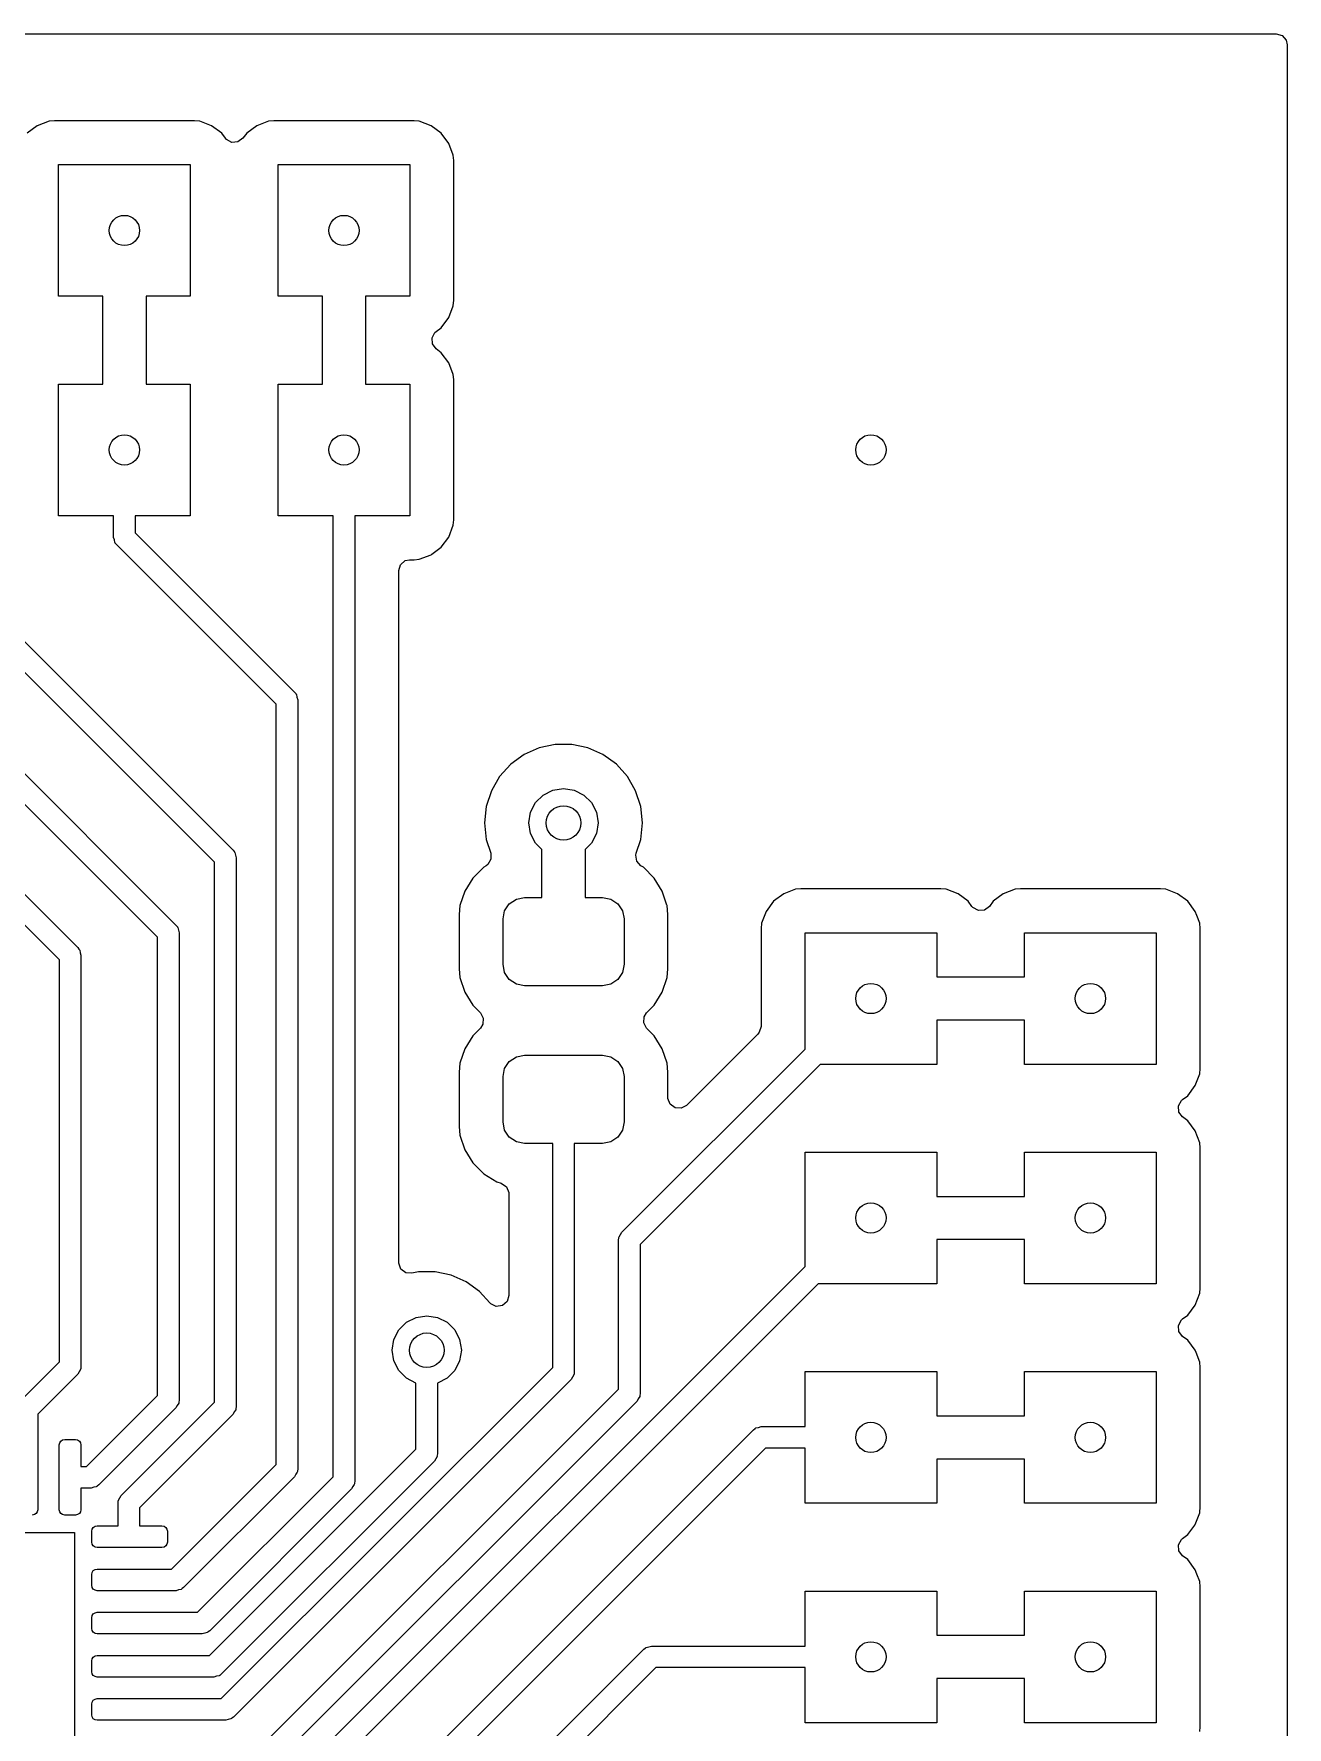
# Model space of a CAD drawing. Extents: x 6.2 to 8.58, y -5.58 to -4.
# Drawn here: x 8.009 to 8.58, y -4.772 to -4 of the extents above; entities that cross this region are included whole.
import ezdxf

# ---------------------------------------------------------------- set-up
doc = ezdxf.new("R2010")
doc.units = 0
doc.header["$MEASUREMENT"] = 0
doc.layers.add('BLACK', color=7, linetype='CONTINUOUS')

msp = doc.modelspace()

# ---------------------------------------------------------------- linework, layer by layer
at = {"layer": 'BLACK', "linetype": 'CONTINUOUS'}
for p, q in [((6.20537, -4.00041), (8.17992, -4.00041)), ((8.17992, -4.00041), (8.57463, -4.00041)), ((8.57463, -4.00041), (8.57731, -4.0012)), ((8.57731, -4.0012), (8.57914, -4.00331)), ((8.57914, -4.00331), (8.57959, -4.00537)), ((8.57959, -4.00537), (8.57959, -5.57463)), ((8.01031, -4.04225), (8.0057, -4.0457)), ((8.0157, -4.04024), (8.01031, -4.04225)), ((8.01031, -4.04225), (8.01031, -4.04225)), ((8.01808, -4.03998), (8.0157, -4.04024)), ((8.0157, -4.04024), (8.0157, -4.04024)), ((8.01809, -4.03998), (8.01808, -4.03998)), ((8.08191, -4.03998), (8.01809, -4.03998)), ((8.08192, -4.03998), (8.08191, -4.03998)), ((8.0843, -4.04024), (8.08192, -4.03998)), ((8.08969, -4.04225), (8.0843, -4.04024)), ((8.0843, -4.04024), (8.0843, -4.04024)), ((8.0943, -4.0457), (8.08969, -4.04225)), ((8.08969, -4.04225), (8.08969, -4.04225)), ((8.11031, -4.04225), (8.1057, -4.0457)), ((8.1157, -4.04024), (8.11031, -4.04225)), ((8.11031, -4.04225), (8.11031, -4.04225)), ((8.11808, -4.03998), (8.1157, -4.04024)), ((8.1157, -4.04024), (8.1157, -4.04024)), ((8.11809, -4.03998), (8.11808, -4.03998)), ((8.18191, -4.03998), (8.11809, -4.03998)), ((8.18192, -4.03998), (8.18191, -4.03998)), ((8.1843, -4.04024), (8.18192, -4.03998)), ((8.18969, -4.04225), (8.1843, -4.04024)), ((8.1843, -4.04024), (8.1843, -4.04024)), ((8.1943, -4.0457), (8.18969, -4.04225)), ((8.18969, -4.04225), (8.18969, -4.04225)), ((8.09603, -4.04801), (8.0943, -4.0457)), ((8.09649, -4.04854), (8.09603, -4.04801)), ((8.09895, -4.04988), (8.09649, -4.04854)), ((8.10173, -4.04968), (8.09895, -4.04988)), ((8.10397, -4.04801), (8.10173, -4.04968)), ((8.1057, -4.0457), (8.10397, -4.04801)), ((8.19775, -4.05031), (8.1943, -4.0457)), ((8.19976, -4.0557), (8.19775, -4.05031)), ((8.19775, -4.05031), (8.19775, -4.05031)), ((8.20002, -4.05808), (8.19976, -4.0557)), ((8.19976, -4.0557), (8.19976, -4.0557)), ((8.20002, -4.05809), (8.20002, -4.05808)), ((8.20002, -4.12191), (8.20002, -4.05809)), ((8.02, -4.12), (8.02, -4.06)), ((8.02, -4.06), (8.08, -4.06)), ((8.08, -4.06), (8.08, -4.12)), ((8.12, -4.12), (8.12, -4.06)), ((8.12, -4.06), (8.18, -4.06)), ((8.18, -4.06), (8.18, -4.12)), ((8.04016, -4.12), (8.02, -4.12)), ((8.04016, -4.16), (8.04016, -4.12)), ((8.08, -4.12), (8.05984, -4.12)), ((8.05984, -4.12), (8.05984, -4.16)), ((8.14016, -4.12), (8.12, -4.12)), ((8.14016, -4.16), (8.14016, -4.12)), ((8.18, -4.12), (8.15984, -4.12)), ((8.15984, -4.12), (8.15984, -4.16)), ((8.19775, -4.12969), (8.19976, -4.1243)), ((8.19976, -4.1243), (8.19978, -4.12417)), ((8.19978, -4.12417), (8.20002, -4.12192)), ((8.20002, -4.12192), (8.20002, -4.12191)), ((8.19199, -4.13603), (8.1943, -4.1343)), ((8.1943, -4.1343), (8.19775, -4.12969)), ((8.19012, -4.13895), (8.19146, -4.13649)), ((8.19032, -4.14173), (8.19012, -4.13895)), ((8.19199, -4.14397), (8.19032, -4.14173)), ((8.19146, -4.13649), (8.19199, -4.13603)), ((8.1943, -4.1457), (8.19199, -4.14397)), ((8.19775, -4.15031), (8.1943, -4.1457)), ((8.19976, -4.1557), (8.19775, -4.15031)), ((8.19775, -4.15031), (8.19775, -4.15031)), ((8.20001, -4.15796), (8.19976, -4.1557)), ((8.19976, -4.1557), (8.19976, -4.1557)), ((8.20002, -4.15809), (8.20001, -4.15796)), ((8.20002, -4.22191), (8.20002, -4.15809)), ((8.02, -4.22), (8.02, -4.16)), ((8.02, -4.16), (8.04016, -4.16)), ((8.05984, -4.16), (8.08, -4.16)), ((8.08, -4.16), (8.08, -4.22)), ((8.12, -4.22), (8.12, -4.16)), ((8.12, -4.16), (8.14016, -4.16)), ((8.15984, -4.16), (8.18, -4.16)), ((8.18, -4.16), (8.18, -4.22)), ((8.04508, -4.22), (8.02, -4.22)), ((8.04508, -4.22984), (8.04508, -4.22)), ((8.08, -4.22), (8.05492, -4.22)), ((8.05492, -4.22), (8.05492, -4.2278)), ((8.14508, -4.22), (8.12, -4.22)), ((8.14508, -4.65796), (8.14508, -4.22)), ((8.18, -4.22), (8.15492, -4.22)), ((8.15492, -4.22), (8.15492, -4.66)), ((7.95492, -4.2278), (8.09948, -4.37236)), ((8.05492, -4.2278), (8.12748, -4.30036)), ((8.19775, -4.22969), (8.19976, -4.2243)), ((8.19976, -4.2243), (8.20002, -4.22191)), ((8.09108, -4.37788), (7.94652, -4.23332)), ((8.04542, -4.23101), (8.04508, -4.22984)), ((8.04568, -4.2322), (8.04542, -4.23101)), ((8.04583, -4.2324), (8.04568, -4.2322)), ((8.04586, -4.2325), (8.04583, -4.2324)), ((8.04599, -4.23262), (8.04586, -4.2325)), ((8.04652, -4.23332), (8.04599, -4.23262)), ((8.11908, -4.30588), (8.04652, -4.23332)), ((8.19003, -4.2375), (8.1943, -4.2343)), ((8.1943, -4.2343), (8.19775, -4.22969)), ((8.19775, -4.22969), (8.19775, -4.22969)), ((8.19775, -4.22969), (8.19775, -4.22969)), ((7.90348, -4.23652), (8.07348, -4.40652)), ((8.17494, -4.24498), (8.17573, -4.2423)), ((8.17573, -4.2423), (8.17784, -4.24047)), ((8.17784, -4.24047), (8.1799, -4.24002)), ((8.1799, -4.24002), (8.18191, -4.24002)), ((8.18191, -4.24002), (8.18191, -4.24002)), ((8.18191, -4.24002), (8.18192, -4.24002)), ((8.18192, -4.24002), (8.1843, -4.23976)), ((8.18192, -4.24002), (8.18192, -4.24002)), ((8.1843, -4.23976), (8.18969, -4.23775)), ((8.1843, -4.23976), (8.1843, -4.23976)), ((8.1843, -4.23976), (8.1843, -4.23976)), ((8.18969, -4.23775), (8.19003, -4.2375)), ((8.06508, -4.41204), (7.89796, -4.24492)), ((8.17494, -4.56031), (8.17494, -4.24498)), ((7.88348, -4.27152), (8.02878, -4.41682)), ((8.02038, -4.42234), (7.87796, -4.27992)), ((8.12748, -4.30036), (8.12801, -4.30107)), ((8.12801, -4.30107), (8.12814, -4.30118)), ((8.12814, -4.30118), (8.12817, -4.30128)), ((8.12817, -4.30128), (8.12832, -4.30148)), ((8.12832, -4.30148), (8.12858, -4.30267)), ((8.12858, -4.30267), (8.12892, -4.30384)), ((8.12892, -4.30384), (8.12892, -4.65441)), ((8.11908, -4.65237), (8.11908, -4.30588)), ((8.23889, -4.3258), (8.23202, -4.32885)), ((8.24624, -4.32423), (8.23889, -4.3258)), ((8.25376, -4.32423), (8.24624, -4.32423)), ((8.26111, -4.3258), (8.25376, -4.32423)), ((8.26798, -4.32885), (8.26111, -4.3258)), ((8.22593, -4.33327), (8.2209, -4.33886)), ((8.23202, -4.32885), (8.22593, -4.33327)), ((8.27407, -4.33327), (8.26798, -4.32885)), ((8.2791, -4.33886), (8.27407, -4.33327)), ((8.2209, -4.33886), (8.21714, -4.34537)), ((8.2209, -4.33886), (8.2209, -4.33886)), ((8.28286, -4.34537), (8.2791, -4.33886)), ((8.2791, -4.33886), (8.2791, -4.33886)), ((8.2791, -4.33886), (8.2791, -4.33886)), ((8.21714, -4.34537), (8.21482, -4.35252)), ((8.21714, -4.34537), (8.21714, -4.34537)), ((8.23502, -4.35513), (8.23726, -4.35074)), ((8.23726, -4.35074), (8.24074, -4.34726)), ((8.24074, -4.34726), (8.24513, -4.34502)), ((8.24513, -4.34502), (8.25, -4.34425)), ((8.25, -4.34425), (8.25487, -4.34502)), ((8.25487, -4.34502), (8.25926, -4.34726)), ((8.25926, -4.34726), (8.26274, -4.35074)), ((8.26274, -4.35074), (8.26498, -4.35513)), ((8.28518, -4.35252), (8.28286, -4.34537)), ((8.21482, -4.35252), (8.21404, -4.36)), ((8.23425, -4.36), (8.23502, -4.35513)), ((8.26498, -4.35513), (8.26575, -4.36)), ((8.28596, -4.36), (8.28518, -4.35252)), ((8.21404, -4.36), (8.21482, -4.36748)), ((8.23502, -4.36487), (8.23425, -4.36)), ((8.23726, -4.36926), (8.23502, -4.36487)), ((8.26498, -4.36487), (8.26274, -4.36926)), ((8.26575, -4.36), (8.26498, -4.36487)), ((8.28518, -4.36748), (8.28596, -4.36)), ((8.09948, -4.37236), (8.10001, -4.37307)), ((8.10001, -4.37307), (8.10014, -4.37318)), ((8.10014, -4.37318), (8.10017, -4.37328)), ((8.10017, -4.37328), (8.10032, -4.37348)), ((8.10032, -4.37348), (8.10058, -4.37467)), ((8.10058, -4.37467), (8.10092, -4.37584)), ((8.21482, -4.36748), (8.21685, -4.37372)), ((8.21685, -4.37372), (8.21693, -4.37652)), ((8.24016, -4.37215), (8.23726, -4.36926)), ((8.24016, -4.3939), (8.24016, -4.37215)), ((8.26274, -4.36926), (8.25984, -4.37215)), ((8.25984, -4.37215), (8.25984, -4.3939)), ((8.28295, -4.37464), (8.28315, -4.37372)), ((8.28339, -4.3774), (8.28295, -4.37464)), ((8.28315, -4.37372), (8.28518, -4.36748)), ((8.09108, -4.62396), (8.09108, -4.37788)), ((8.10092, -4.37584), (8.10092, -4.626)), ((8.21364, -4.38016), (8.2087, -4.38509)), ((8.21474, -4.37948), (8.21364, -4.38016)), ((8.21364, -4.38016), (8.21364, -4.38016)), ((8.21549, -4.37891), (8.21474, -4.37948)), ((8.21693, -4.37652), (8.21549, -4.37891)), ((8.28526, -4.37948), (8.28339, -4.3774)), ((8.28636, -4.38016), (8.28526, -4.37948)), ((8.2913, -4.38509), (8.28636, -4.38016)), ((8.28636, -4.38016), (8.28636, -4.38016)), ((8.2087, -4.38509), (8.20503, -4.39103)), ((8.2087, -4.38509), (8.2087, -4.38509)), ((8.29497, -4.39103), (8.2913, -4.38509)), ((8.2913, -4.38509), (8.2913, -4.38509)), ((8.2913, -4.38509), (8.2913, -4.38509)), ((8.3557, -4.39024), (8.35031, -4.39225)), ((8.35808, -4.38998), (8.3557, -4.39024)), ((8.3557, -4.39024), (8.3557, -4.39024)), ((8.35809, -4.38998), (8.35808, -4.38998)), ((8.42191, -4.38998), (8.35809, -4.38998)), ((8.42192, -4.38998), (8.42191, -4.38998)), ((8.4243, -4.39024), (8.42192, -4.38998)), ((8.42969, -4.39225), (8.4243, -4.39024)), ((8.4243, -4.39024), (8.4243, -4.39024)), ((8.4557, -4.39024), (8.45031, -4.39225)), ((8.45808, -4.38998), (8.4557, -4.39024)), ((8.4557, -4.39024), (8.4557, -4.39024)), ((8.45809, -4.38998), (8.45808, -4.38998)), ((8.52191, -4.38998), (8.45809, -4.38998)), ((8.52192, -4.38998), (8.52191, -4.38998)), ((8.5243, -4.39024), (8.52192, -4.38998)), ((8.52969, -4.39225), (8.5243, -4.39024)), ((8.5243, -4.39024), (8.5243, -4.39024)), ((8.20284, -4.39766), (8.20242, -4.40175)), ((8.20503, -4.39103), (8.20284, -4.39766)), ((8.20284, -4.39766), (8.20284, -4.39766)), ((8.22319, -4.39997), (8.22532, -4.39678)), ((8.22532, -4.39678), (8.22852, -4.39465)), ((8.22852, -4.39465), (8.23228, -4.3939)), ((8.23228, -4.3939), (8.24016, -4.3939)), ((8.25984, -4.3939), (8.26772, -4.3939)), ((8.26772, -4.3939), (8.27148, -4.39465)), ((8.27148, -4.39465), (8.27468, -4.39678)), ((8.27468, -4.39678), (8.27681, -4.39997)), ((8.2971, -4.39748), (8.29497, -4.39103)), ((8.29716, -4.39766), (8.2971, -4.39748)), ((8.29757, -4.40171), (8.29716, -4.39766)), ((8.3457, -4.3957), (8.34225, -4.40031)), ((8.35031, -4.39225), (8.3457, -4.3957)), ((8.35031, -4.39225), (8.35031, -4.39225)), ((8.4343, -4.3957), (8.42969, -4.39225)), ((8.42969, -4.39225), (8.42969, -4.39225)), ((8.43603, -4.39801), (8.4343, -4.3957)), ((8.43649, -4.39854), (8.43603, -4.39801)), ((8.44397, -4.39801), (8.44173, -4.39968)), ((8.4457, -4.3957), (8.44397, -4.39801)), ((8.45031, -4.39225), (8.4457, -4.3957)), ((8.45031, -4.39225), (8.45031, -4.39225)), ((8.5343, -4.3957), (8.52969, -4.39225)), ((8.52969, -4.39225), (8.52969, -4.39225)), ((8.53775, -4.40031), (8.5343, -4.3957)), ((8.20242, -4.40175), (8.20242, -4.4264)), ((8.22244, -4.40374), (8.22319, -4.39997)), ((8.22244, -4.42441), (8.22244, -4.40374)), ((8.27681, -4.39997), (8.27756, -4.40374)), ((8.27756, -4.40374), (8.27756, -4.42441)), ((8.29758, -4.40175), (8.29757, -4.40171)), ((8.29758, -4.4264), (8.29758, -4.40175)), ((8.34024, -4.4057), (8.33998, -4.40808)), ((8.34225, -4.40031), (8.34024, -4.4057)), ((8.34024, -4.4057), (8.34024, -4.4057)), ((8.34225, -4.40031), (8.34225, -4.40031)), ((8.43895, -4.39988), (8.43649, -4.39854)), ((8.44173, -4.39968), (8.43895, -4.39988)), ((8.53843, -4.40213), (8.53775, -4.40031)), ((8.53775, -4.40031), (8.53775, -4.40031)), ((8.53775, -4.40031), (8.53775, -4.40031)), ((8.53976, -4.4057), (8.53843, -4.40213)), ((8.54002, -4.40808), (8.53976, -4.4057)), ((8.53976, -4.4057), (8.53976, -4.4057)), ((8.06508, -4.62096), (8.06508, -4.41204)), ((8.07348, -4.40652), (8.07401, -4.40722)), ((8.07401, -4.40722), (8.07414, -4.40734)), ((8.07414, -4.40734), (8.07417, -4.40744)), ((8.07417, -4.40744), (8.07432, -4.40764)), ((8.07432, -4.40764), (8.07458, -4.40883)), ((8.07458, -4.40883), (8.07492, -4.41)), ((8.07492, -4.41), (8.07492, -4.623)), ((8.33998, -4.40808), (8.33998, -4.45269)), ((8.36, -4.46304), (8.36, -4.41)), ((8.36, -4.41), (8.42, -4.41)), ((8.42, -4.41), (8.42, -4.43016)), ((8.46, -4.43016), (8.46, -4.41)), ((8.46, -4.41), (8.52, -4.41)), ((8.52, -4.41), (8.52, -4.47)), ((8.54002, -4.40809), (8.54002, -4.40808)), ((8.54002, -4.47191), (8.54002, -4.40809)), ((8.02878, -4.41682), (8.02931, -4.41753)), ((8.02931, -4.41753), (8.02944, -4.41764)), ((8.02944, -4.41764), (8.02947, -4.41775)), ((8.02947, -4.41775), (8.02962, -4.41794)), ((8.02962, -4.41794), (8.02988, -4.41913)), ((8.02988, -4.41913), (8.03022, -4.4203)), ((8.03022, -4.4203), (8.03022, -4.60767)), ((8.02038, -4.60563), (8.02038, -4.42234)), ((8.20242, -4.4264), (8.20284, -4.43049)), ((8.22319, -4.42818), (8.22244, -4.42441)), ((8.22532, -4.43137), (8.22319, -4.42818)), ((8.27681, -4.42818), (8.27468, -4.43137)), ((8.27756, -4.42441), (8.27681, -4.42818)), ((8.29716, -4.43049), (8.29758, -4.4264)), ((8.20284, -4.43049), (8.20503, -4.43712)), ((8.22852, -4.4335), (8.22532, -4.43137)), ((8.23228, -4.43425), (8.22852, -4.4335)), ((8.26772, -4.43425), (8.23228, -4.43425)), ((8.27148, -4.4335), (8.26772, -4.43425)), ((8.27468, -4.43137), (8.27148, -4.4335)), ((8.29497, -4.43712), (8.29716, -4.43049)), ((8.42, -4.43016), (8.46, -4.43016)), ((8.20503, -4.43712), (8.2087, -4.44306)), ((8.2087, -4.44306), (8.2087, -4.44306)), ((8.2087, -4.44306), (8.21213, -4.44649)), ((8.28787, -4.44649), (8.2913, -4.44306)), ((8.2913, -4.44306), (8.29497, -4.43712)), ((8.2913, -4.44306), (8.2913, -4.44306)), ((8.21213, -4.44649), (8.21347, -4.44895)), ((8.21327, -4.45173), (8.21213, -4.45351)), ((8.21347, -4.44895), (8.21327, -4.45173)), ((8.28653, -4.45105), (8.28673, -4.44827)), ((8.28787, -4.45351), (8.28653, -4.45105)), ((8.28673, -4.44827), (8.28787, -4.44649)), ((8.46, -4.44984), (8.42, -4.44984)), ((8.42, -4.44984), (8.42, -4.47)), ((8.46, -4.47), (8.46, -4.44984)), ((8.2087, -4.45694), (8.20503, -4.46288)), ((8.21213, -4.45351), (8.2087, -4.45694)), ((8.2087, -4.45694), (8.2087, -4.45694)), ((8.2913, -4.45694), (8.28787, -4.45351)), ((8.29497, -4.46288), (8.2913, -4.45694)), ((8.2913, -4.45694), (8.2913, -4.45694)), ((8.2913, -4.45694), (8.2913, -4.45694)), ((8.33853, -4.4562), (8.30605, -4.48868)), ((8.33919, -4.45538), (8.33853, -4.4562)), ((8.33998, -4.45269), (8.33919, -4.45538)), ((8.20503, -4.46288), (8.20284, -4.46951)), ((8.22532, -4.46863), (8.22852, -4.4665)), ((8.22852, -4.4665), (8.23228, -4.46575)), ((8.23228, -4.46575), (8.26772, -4.46575)), ((8.26772, -4.46575), (8.27148, -4.4665)), ((8.27148, -4.4665), (8.27468, -4.46863)), ((8.27652, -4.54652), (8.36, -4.46304)), ((8.29716, -4.46951), (8.29497, -4.46288)), ((8.20284, -4.46951), (8.20242, -4.4736)), ((8.20242, -4.4736), (8.20242, -4.49825)), ((8.20284, -4.46951), (8.20284, -4.46951)), ((8.22244, -4.47559), (8.22319, -4.47182)), ((8.22319, -4.47182), (8.22532, -4.46863)), ((8.27468, -4.46863), (8.27681, -4.47182)), ((8.27681, -4.47182), (8.27756, -4.47559)), ((8.36696, -4.47), (8.28492, -4.55204)), ((8.29758, -4.4736), (8.29716, -4.46951)), ((8.29758, -4.47969), (8.29758, -4.4736)), ((8.42, -4.47), (8.36696, -4.47)), ((8.52, -4.47), (8.46, -4.47)), ((8.53775, -4.47969), (8.53976, -4.4743)), ((8.53976, -4.4743), (8.54002, -4.47192)), ((8.53976, -4.4743), (8.53976, -4.4743)), ((8.53976, -4.4743), (8.53976, -4.4743)), ((8.54002, -4.47192), (8.54002, -4.47191)), ((8.22244, -4.49626), (8.22244, -4.47559)), ((8.27756, -4.47559), (8.27756, -4.49626)), ((8.29758, -4.48517), (8.29758, -4.47969)), ((8.5343, -4.4843), (8.53775, -4.47969)), ((8.53775, -4.47969), (8.53775, -4.47969)), ((8.53775, -4.47969), (8.53775, -4.47969)), ((8.29759, -4.48553), (8.29758, -4.48517)), ((8.29857, -4.48815), (8.29759, -4.48553)), ((8.30081, -4.48982), (8.29857, -4.48815)), ((8.30359, -4.49002), (8.30081, -4.48982)), ((8.30605, -4.48868), (8.30359, -4.49002)), ((8.53012, -4.48895), (8.53146, -4.48649)), ((8.53032, -4.49173), (8.53012, -4.48895)), ((8.53146, -4.48649), (8.53199, -4.48603)), ((8.53199, -4.48603), (8.5343, -4.4843)), ((8.20242, -4.49825), (8.20284, -4.50234)), ((8.22319, -4.50003), (8.22244, -4.49626)), ((8.27756, -4.49626), (8.27681, -4.50003)), ((8.53199, -4.49397), (8.53032, -4.49173)), ((8.5343, -4.4957), (8.53199, -4.49397)), ((8.53775, -4.50031), (8.5343, -4.4957)), ((8.20284, -4.50234), (8.20503, -4.50897)), ((8.22532, -4.50322), (8.22319, -4.50003)), ((8.22852, -4.50535), (8.22532, -4.50322)), ((8.23228, -4.5061), (8.22852, -4.50535)), ((8.24508, -4.5061), (8.23228, -4.5061)), ((8.24508, -4.60807), (8.24508, -4.5061)), ((8.26772, -4.5061), (8.25492, -4.5061)), ((8.25492, -4.5061), (8.25492, -4.61011)), ((8.27148, -4.50535), (8.26772, -4.5061)), ((8.27468, -4.50322), (8.27148, -4.50535)), ((8.27681, -4.50003), (8.27468, -4.50322)), ((8.53976, -4.5057), (8.53775, -4.50031)), ((8.53775, -4.50031), (8.53775, -4.50031)), ((8.54002, -4.50808), (8.53976, -4.5057)), ((8.53976, -4.5057), (8.53976, -4.5057)), ((8.20503, -4.50897), (8.2087, -4.51491)), ((8.36, -4.56204), (8.36, -4.51)), ((8.36, -4.51), (8.42, -4.51)), ((8.42, -4.51), (8.42, -4.53016)), ((8.46, -4.53016), (8.46, -4.51)), ((8.46, -4.51), (8.52, -4.51)), ((8.52, -4.51), (8.52, -4.57)), ((8.54002, -4.50809), (8.54002, -4.50808)), ((8.54002, -4.57191), (8.54002, -4.50809)), ((8.2087, -4.51491), (8.2087, -4.51491)), ((8.2087, -4.51491), (8.21364, -4.51984)), ((8.21364, -4.51984), (8.21364, -4.51984)), ((8.21364, -4.51984), (8.21364, -4.51984)), ((8.21364, -4.51984), (8.21958, -4.52351)), ((8.21958, -4.52351), (8.22166, -4.5242)), ((8.22166, -4.5242), (8.22396, -4.52579)), ((8.22396, -4.52579), (8.22503, -4.52837)), ((8.22503, -4.52837), (8.22506, -4.52891)), ((8.22506, -4.52891), (8.22506, -4.57538)), ((8.42, -4.53016), (8.46, -4.53016)), ((8.27508, -4.55), (8.2752, -4.54913)), ((8.27508, -4.61796), (8.27508, -4.55)), ((8.27519, -4.54895), (8.27524, -4.54886)), ((8.2752, -4.54913), (8.27519, -4.54895)), ((8.27524, -4.54886), (8.27528, -4.54861)), ((8.27528, -4.54861), (8.27594, -4.54759)), ((8.27594, -4.54759), (8.27652, -4.54652)), ((8.28492, -4.55204), (8.28492, -4.62)), ((8.46, -4.54984), (8.42, -4.54984)), ((8.42, -4.54984), (8.42, -4.57)), ((8.46, -4.57), (8.46, -4.54984)), ((8.12362, -4.79842), (8.36, -4.56204)), ((8.17495, -4.56064), (8.17494, -4.56031)), ((8.17592, -4.56326), (8.17495, -4.56064)), ((8.17815, -4.56495), (8.17592, -4.56326)), ((8.18093, -4.56516), (8.17815, -4.56495)), ((8.18396, -4.56452), (8.18093, -4.56516)), ((8.19148, -4.56452), (8.18396, -4.56452)), ((8.18396, -4.56452), (8.18396, -4.56452)), ((8.19883, -4.56608), (8.19148, -4.56452)), ((8.2057, -4.56914), (8.19883, -4.56608)), ((8.36596, -4.57), (8.12914, -4.80682)), ((8.21178, -4.57356), (8.2057, -4.56914)), ((8.21641, -4.5787), (8.21178, -4.57356)), ((8.22506, -4.57538), (8.22427, -4.57806)), ((8.42, -4.57), (8.36596, -4.57)), ((8.52, -4.57), (8.46, -4.57)), ((8.53775, -4.57969), (8.53976, -4.5743)), ((8.53976, -4.57429), (8.54002, -4.57192)), ((8.53976, -4.5743), (8.53976, -4.57429)), ((8.54002, -4.57192), (8.54002, -4.57191)), ((8.21685, -4.57913), (8.21641, -4.5787)), ((8.21939, -4.58029), (8.21685, -4.57913)), ((8.22216, -4.57989), (8.21939, -4.58029)), ((8.22427, -4.57806), (8.22216, -4.57989)), ((8.5343, -4.5843), (8.53775, -4.57969)), ((8.17274, -4.59542), (8.17498, -4.59103)), ((8.17498, -4.59103), (8.17846, -4.58754)), ((8.17846, -4.58754), (8.18285, -4.58531)), ((8.18285, -4.58531), (8.18772, -4.58454)), ((8.18772, -4.58454), (8.19258, -4.58531)), ((8.19258, -4.58531), (8.19697, -4.58754)), ((8.19697, -4.58754), (8.20046, -4.59103)), ((8.20046, -4.59103), (8.20269, -4.59542)), ((8.53012, -4.58895), (8.53146, -4.58649)), ((8.53032, -4.59173), (8.53012, -4.58895)), ((8.53146, -4.58649), (8.53199, -4.58603)), ((8.53199, -4.58603), (8.5343, -4.5843)), ((8.17197, -4.60028), (8.17274, -4.59542)), ((8.20269, -4.59542), (8.20346, -4.60028)), ((8.53199, -4.59397), (8.53032, -4.59173)), ((8.5343, -4.5957), (8.53199, -4.59397)), ((8.53775, -4.60031), (8.5343, -4.5957)), ((8.0021, -4.62391), (8.02038, -4.60563)), ((8.17274, -4.60515), (8.17197, -4.60028)), ((8.17498, -4.60954), (8.17274, -4.60515)), ((8.20269, -4.60515), (8.20046, -4.60954)), ((8.20346, -4.60028), (8.20269, -4.60515)), ((8.53811, -4.60126), (8.53775, -4.60031)), ((8.53775, -4.60031), (8.53775, -4.60031)), ((8.53775, -4.60031), (8.53775, -4.60031)), ((8.53976, -4.6057), (8.53811, -4.60126)), ((8.54002, -4.60808), (8.53976, -4.6057)), ((8.53976, -4.6057), (8.53976, -4.6057)), ((8.02878, -4.61115), (8.0105, -4.62943)), ((8.02937, -4.61008), (8.02878, -4.61115)), ((8.03003, -4.60906), (8.02937, -4.61008)), ((8.03006, -4.60881), (8.03003, -4.60906)), ((8.03011, -4.60872), (8.03006, -4.60881)), ((8.03022, -4.60767), (8.0301, -4.60854)), ((8.0301, -4.60854), (8.03011, -4.60872)), ((8.0941, -4.75905), (8.24508, -4.60807)), ((8.25348, -4.61359), (8.09962, -4.76745)), ((8.17846, -4.61302), (8.17498, -4.60954)), ((8.1828, -4.61523), (8.17846, -4.61302)), ((8.19697, -4.61302), (8.19264, -4.61523)), ((8.20046, -4.60954), (8.19697, -4.61302)), ((8.25406, -4.61252), (8.25348, -4.61359)), ((8.25472, -4.6115), (8.25406, -4.61252)), ((8.25476, -4.61125), (8.25472, -4.6115)), ((8.25481, -4.61116), (8.25476, -4.61125)), ((8.25492, -4.61011), (8.2548, -4.61098)), ((8.2548, -4.61098), (8.25481, -4.61116)), ((8.36, -4.63508), (8.36, -4.61)), ((8.36, -4.61), (8.42, -4.61)), ((8.42, -4.61), (8.42, -4.63016)), ((8.46, -4.63016), (8.46, -4.61)), ((8.46, -4.61), (8.52, -4.61)), ((8.52, -4.61), (8.52, -4.67)), ((8.54002, -4.60809), (8.54002, -4.60808)), ((8.54002, -4.67191), (8.54002, -4.60809)), ((8.0328, -4.65324), (8.06508, -4.62096)), ((8.1143, -4.77874), (8.27508, -4.61796)), ((8.1828, -4.6453), (8.1828, -4.61523)), ((8.19264, -4.61523), (8.19264, -4.64734)), ((8.28472, -4.62139), (8.28406, -4.62241)), ((8.28476, -4.62114), (8.28472, -4.62139)), ((8.28481, -4.62105), (8.28476, -4.62114)), ((8.28492, -4.62), (8.2848, -4.62087)), ((8.2848, -4.62087), (8.28481, -4.62105)), ((8.0105, -4.62943), (8.0105, -4.6434)), ((8.07348, -4.62648), (8.03831, -4.66165)), ((8.04852, -4.66652), (8.09108, -4.62396)), ((8.09948, -4.62948), (8.05692, -4.67204)), ((8.07406, -4.62541), (8.07348, -4.62648)), ((8.07472, -4.62439), (8.07406, -4.62541)), ((8.07476, -4.62414), (8.07472, -4.62439)), ((8.07481, -4.62405), (8.07476, -4.62414)), ((8.07492, -4.623), (8.0748, -4.62387)), ((8.0748, -4.62387), (8.07481, -4.62405)), ((8.10006, -4.62841), (8.09948, -4.62948)), ((8.10072, -4.62739), (8.10006, -4.62841)), ((8.10076, -4.62714), (8.10072, -4.62739)), ((8.10081, -4.62705), (8.10076, -4.62714)), ((8.10092, -4.626), (8.1008, -4.62687)), ((8.1008, -4.62687), (8.10081, -4.62705)), ((8.28348, -4.62348), (8.11982, -4.78714)), ((8.28406, -4.62241), (8.28348, -4.62348)), ((8.1569, -4.81614), (8.33652, -4.63652)), ((8.33652, -4.63652), (8.33722, -4.63599)), ((8.33722, -4.63599), (8.33734, -4.63586)), ((8.33734, -4.63586), (8.33744, -4.63583)), ((8.33744, -4.63583), (8.33764, -4.63568)), ((8.33764, -4.63568), (8.33883, -4.63542)), ((8.33883, -4.63542), (8.34, -4.63508)), ((8.34, -4.63508), (8.36, -4.63508)), ((8.42, -4.63016), (8.46, -4.63016)), ((8.0105, -4.6434), (8.0105, -4.6434)), ((8.0105, -4.6434), (8.0105, -4.67293)), ((8.02035, -4.6434), (8.02053, -4.64246)), ((8.02035, -4.67293), (8.02035, -4.6434)), ((8.02053, -4.64246), (8.02107, -4.64166)), ((8.02107, -4.64166), (8.02187, -4.64113)), ((8.02187, -4.64113), (8.02281, -4.64094)), ((8.02281, -4.64094), (8.02773, -4.64094)), ((8.02773, -4.64094), (8.02867, -4.64113)), ((8.02867, -4.64113), (8.02947, -4.64166)), ((8.02947, -4.64166), (8.03, -4.64246)), ((8.03, -4.64246), (8.03019, -4.6434)), ((8.03019, -4.6434), (8.03019, -4.65324)), ((8.34204, -4.64492), (8.16242, -4.82454)), ((8.36, -4.64492), (8.34204, -4.64492)), ((8.36, -4.67), (8.36, -4.64492)), ((8.07146, -4.7), (8.11908, -4.65237)), ((8.08873, -4.73937), (8.1828, -4.6453)), ((8.1912, -4.65082), (8.09425, -4.74777)), ((8.19178, -4.64975), (8.1912, -4.65082)), ((8.19244, -4.64873), (8.19178, -4.64975)), ((8.19247, -4.64848), (8.19244, -4.64873)), ((8.19253, -4.64838), (8.19247, -4.64848)), ((8.19264, -4.64734), (8.19251, -4.64821)), ((8.19251, -4.64821), (8.19253, -4.64838)), ((8.46, -4.64984), (8.42, -4.64984)), ((8.42, -4.64984), (8.42, -4.67)), ((8.46, -4.67), (8.46, -4.64984)), ((8.03019, -4.65324), (8.0328, -4.65324)), ((8.12748, -4.65789), (8.07698, -4.7084)), ((8.08336, -4.71968), (8.14508, -4.65796)), ((8.12806, -4.65682), (8.12748, -4.65789)), ((8.12872, -4.6558), (8.12806, -4.65682)), ((8.12876, -4.65555), (8.12872, -4.6558)), ((8.12881, -4.65546), (8.12876, -4.65555)), ((8.12892, -4.65441), (8.1288, -4.65528)), ((8.1288, -4.65528), (8.12881, -4.65546)), ((8.15492, -4.66), (8.1548, -4.66087)), ((8.03483, -4.66309), (8.03019, -4.66309)), ((8.03019, -4.66309), (8.03019, -4.67293)), ((8.036, -4.66274), (8.03483, -4.66309)), ((8.03719, -4.66248), (8.036, -4.66274)), ((8.03739, -4.66234), (8.03719, -4.66248)), ((8.0375, -4.66231), (8.03739, -4.66234)), ((8.03761, -4.66217), (8.0375, -4.66231)), ((8.03831, -4.66165), (8.03761, -4.66217)), ((8.04728, -4.66861), (8.04794, -4.66759)), ((8.04794, -4.66759), (8.04852, -4.66652)), ((8.15348, -4.66348), (8.08888, -4.72808)), ((8.15406, -4.66241), (8.15348, -4.66348)), ((8.15472, -4.66139), (8.15406, -4.66241)), ((8.15476, -4.66114), (8.15472, -4.66139)), ((8.15481, -4.66105), (8.15476, -4.66114)), ((8.1548, -4.66087), (8.15481, -4.66105)), ((8.00898, -4.6752), (8.00804, -4.67539)), ((8.00978, -4.67467), (8.00898, -4.6752)), ((8.01032, -4.67387), (8.00978, -4.67467)), ((8.0105, -4.67293), (8.01032, -4.67387)), ((8.02053, -4.67387), (8.02035, -4.67293)), ((8.02107, -4.67467), (8.02053, -4.67387)), ((8.02187, -4.6752), (8.02107, -4.67467)), ((8.02281, -4.67539), (8.02187, -4.6752)), ((8.02773, -4.67539), (8.02281, -4.67539)), ((8.02867, -4.6752), (8.02773, -4.67539)), ((8.02947, -4.67467), (8.02867, -4.6752)), ((8.03, -4.67387), (8.02947, -4.67467)), ((8.03019, -4.67293), (8.03, -4.67387)), ((8.04708, -4.67), (8.0472, -4.66913)), ((8.04708, -4.68031), (8.04708, -4.67)), ((8.04719, -4.66895), (8.04724, -4.66886)), ((8.0472, -4.66913), (8.04719, -4.66895)), ((8.04724, -4.66886), (8.04728, -4.66861)), ((8.05692, -4.67204), (8.05692, -4.68031)), ((8.42, -4.67), (8.36, -4.67)), ((8.52, -4.67), (8.46, -4.67)), ((8.53775, -4.67969), (8.53976, -4.6743)), ((8.53976, -4.6743), (8.5398, -4.67398)), ((8.5398, -4.67398), (8.54002, -4.67192)), ((8.54002, -4.67192), (8.54002, -4.67191)), ((7.80676, -4.68326), (8.02724, -4.68326)), ((8.02724, -4.68326), (8.02724, -4.90374)), ((8.03511, -4.68277), (8.0353, -4.68183)), ((8.03511, -4.68769), (8.03511, -4.68277)), ((8.0353, -4.68183), (8.03583, -4.68103)), ((8.03583, -4.68103), (8.03663, -4.6805)), ((8.03663, -4.6805), (8.03757, -4.68031)), ((8.03757, -4.68031), (8.04708, -4.68031)), ((8.05692, -4.68031), (8.0671, -4.68031)), ((8.0671, -4.68031), (8.06804, -4.6805)), ((8.06804, -4.6805), (8.06884, -4.68103)), ((8.06884, -4.68103), (8.06937, -4.68183)), ((8.06937, -4.68183), (8.06956, -4.68277)), ((8.06956, -4.68277), (8.06956, -4.68769)), ((8.5343, -4.6843), (8.53758, -4.67993)), ((8.53758, -4.67993), (8.53775, -4.67969)), ((8.53775, -4.67969), (8.53775, -4.67969)), ((8.53775, -4.67969), (8.53775, -4.67969)), ((8.0353, -4.68863), (8.03511, -4.68769)), ((8.03583, -4.68943), (8.0353, -4.68863)), ((8.03663, -4.68997), (8.03583, -4.68943)), ((8.03757, -4.69015), (8.03663, -4.68997)), ((8.0671, -4.69015), (8.03757, -4.69015)), ((8.06804, -4.68997), (8.0671, -4.69015)), ((8.06884, -4.68943), (8.06804, -4.68997)), ((8.06937, -4.68863), (8.06884, -4.68943)), ((8.06956, -4.68769), (8.06937, -4.68863)), ((8.53012, -4.68895), (8.53146, -4.68649)), ((8.53032, -4.69173), (8.53012, -4.68895)), ((8.53146, -4.68649), (8.53199, -4.68603)), ((8.53199, -4.68603), (8.5343, -4.6843)), ((8.53199, -4.69397), (8.53032, -4.69173)), ((8.5343, -4.6957), (8.53199, -4.69397)), ((8.53775, -4.70031), (8.5343, -4.6957)), ((8.03511, -4.70246), (8.0353, -4.70152)), ((8.03511, -4.70738), (8.03511, -4.70246)), ((8.0353, -4.70152), (8.03583, -4.70072)), ((8.03583, -4.70072), (8.03663, -4.70018)), ((8.03663, -4.70018), (8.03757, -4.7)), ((8.03757, -4.7), (8.0671, -4.7)), ((8.0671, -4.7), (8.07146, -4.7)), ((8.53851, -4.70233), (8.53775, -4.70031)), ((8.53775, -4.70031), (8.53775, -4.70031)), ((8.53775, -4.70031), (8.53775, -4.70031)), ((8.53976, -4.7057), (8.53851, -4.70233)), ((8.54002, -4.70808), (8.53976, -4.7057)), ((8.53976, -4.7057), (8.53976, -4.7057)), ((8.0353, -4.70832), (8.03511, -4.70738)), ((8.03583, -4.70912), (8.0353, -4.70832)), ((8.03663, -4.70965), (8.03583, -4.70912)), ((8.03757, -4.70984), (8.03663, -4.70965)), ((8.05233, -4.70984), (8.03757, -4.70984)), ((8.0735, -4.70984), (8.05233, -4.70984)), ((8.07466, -4.7095), (8.0735, -4.70984)), ((8.07585, -4.70924), (8.07466, -4.7095)), ((8.07605, -4.70909), (8.07585, -4.70924)), ((8.07616, -4.70906), (8.07605, -4.70909)), ((8.07627, -4.70892), (8.07616, -4.70906)), ((8.07698, -4.7084), (8.07627, -4.70892)), ((8.36, -4.73508), (8.36, -4.71)), ((8.36, -4.71), (8.42, -4.71)), ((8.42, -4.71), (8.42, -4.73016)), ((8.46, -4.73016), (8.46, -4.71)), ((8.46, -4.71), (8.52, -4.71)), ((8.52, -4.71), (8.52, -4.77)), ((8.54002, -4.70809), (8.54002, -4.70808)), ((8.54002, -4.77191), (8.54002, -4.70809)), ((8.03511, -4.72214), (8.0353, -4.7212)), ((8.03511, -4.72706), (8.03511, -4.72214)), ((8.0353, -4.7212), (8.03583, -4.7204)), ((8.03583, -4.7204), (8.03663, -4.71987)), ((8.03663, -4.71987), (8.03757, -4.71968)), ((8.03757, -4.71968), (8.0671, -4.71968)), ((8.0671, -4.71968), (8.08336, -4.71968)), ((8.0353, -4.728), (8.03511, -4.72706)), ((8.03583, -4.7288), (8.0353, -4.728)), ((8.03663, -4.72934), (8.03583, -4.7288)), ((8.03757, -4.72952), (8.03663, -4.72934)), ((8.05233, -4.72952), (8.03757, -4.72952)), ((8.0854, -4.72952), (8.05233, -4.72952)), ((8.08657, -4.72918), (8.0854, -4.72952)), ((8.08776, -4.72892), (8.08657, -4.72918)), ((8.08796, -4.72877), (8.08776, -4.72892)), ((8.08806, -4.72874), (8.08796, -4.72877)), ((8.08817, -4.72861), (8.08806, -4.72874)), ((8.08888, -4.72808), (8.08817, -4.72861)), ((8.18525, -4.83779), (8.28652, -4.73652)), ((8.28652, -4.73652), (8.28722, -4.73599)), ((8.28722, -4.73599), (8.28734, -4.73586)), ((8.28734, -4.73586), (8.28744, -4.73583)), ((8.28744, -4.73583), (8.28764, -4.73568)), ((8.28764, -4.73568), (8.28883, -4.73542)), ((8.28883, -4.73542), (8.29, -4.73508)), ((8.29, -4.73508), (8.36, -4.73508)), ((8.42, -4.73016), (8.46, -4.73016)), ((8.03511, -4.74183), (8.0353, -4.74089)), ((8.03511, -4.74675), (8.03511, -4.74183)), ((8.0353, -4.74089), (8.03583, -4.74009)), ((8.03583, -4.74009), (8.03663, -4.73955)), ((8.03663, -4.73955), (8.03757, -4.73937)), ((8.03757, -4.73937), (8.0671, -4.73937)), ((8.0671, -4.73937), (8.08873, -4.73937)), ((8.29204, -4.74492), (8.19077, -4.84619)), ((8.36, -4.74492), (8.29204, -4.74492)), ((8.36, -4.77), (8.36, -4.74492)), ((8.0353, -4.74769), (8.03511, -4.74675)), ((8.03583, -4.74849), (8.0353, -4.74769)), ((8.03663, -4.74902), (8.03583, -4.74849)), ((8.03757, -4.74921), (8.03663, -4.74902)), ((8.05233, -4.74921), (8.03757, -4.74921)), ((8.09077, -4.74921), (8.05233, -4.74921)), ((8.09194, -4.74887), (8.09077, -4.74921)), ((8.09313, -4.74861), (8.09194, -4.74887)), ((8.09333, -4.74846), (8.09313, -4.74861)), ((8.09343, -4.74843), (8.09333, -4.74846)), ((8.09354, -4.74829), (8.09343, -4.74843)), ((8.09425, -4.74777), (8.09354, -4.74829)), ((8.46, -4.74984), (8.42, -4.74984)), ((8.42, -4.74984), (8.42, -4.77)), ((8.46, -4.77), (8.46, -4.74984)), ((8.03511, -4.76151), (8.0353, -4.76057)), ((8.0353, -4.76057), (8.03583, -4.75977)), ((8.03583, -4.75977), (8.03663, -4.75924)), ((8.03663, -4.75924), (8.03757, -4.75905)), ((8.03757, -4.75905), (8.0671, -4.75905)), ((8.0671, -4.75905), (8.0941, -4.75905)), ((8.03511, -4.76643), (8.03511, -4.76151)), ((8.0353, -4.76737), (8.03511, -4.76643)), ((8.03583, -4.76817), (8.0353, -4.76737)), ((8.03663, -4.76871), (8.03583, -4.76817)), ((8.09731, -4.76855), (8.09614, -4.76889)), ((8.0985, -4.76829), (8.09731, -4.76855)), ((8.0987, -4.76814), (8.0985, -4.76829)), ((8.0988, -4.76811), (8.0987, -4.76814)), ((8.09891, -4.76798), (8.0988, -4.76811)), ((8.09962, -4.76745), (8.09891, -4.76798)), ((8.03757, -4.76889), (8.03663, -4.76871)), ((8.05233, -4.76889), (8.03757, -4.76889)), ((8.09614, -4.76889), (8.05233, -4.76889)), ((8.42, -4.77), (8.36, -4.77)), ((8.52, -4.77), (8.46, -4.77)), ((8.5398, -4.774), (8.54002, -4.77192)), ((8.54002, -4.77192), (8.54002, -4.77191))]:
    msp.add_line(p, q, dxfattribs=at)
at = {"layer": 'BLACK'}
for centre, radius in [((8.05, -4.09), 0.00689), ((8.15, -4.09), 0.00689), ((8.05, -4.19), 0.00689), ((8.15, -4.19), 0.00689), ((8.39, -4.19), 0.00689), ((8.25, -4.36), 0.00787), ((8.39, -4.44), 0.00689), ((8.49, -4.44), 0.00689), ((8.39, -4.54), 0.00689), ((8.49, -4.54), 0.00689), ((8.18772, -4.60028), 0.00787), ((8.39, -4.64), 0.00689), ((8.49, -4.64), 0.00689), ((8.39, -4.74), 0.00689), ((8.49, -4.74), 0.00689)]:
    msp.add_circle(centre, radius, dxfattribs=at)

doc.saveas('drawing.dxf')
